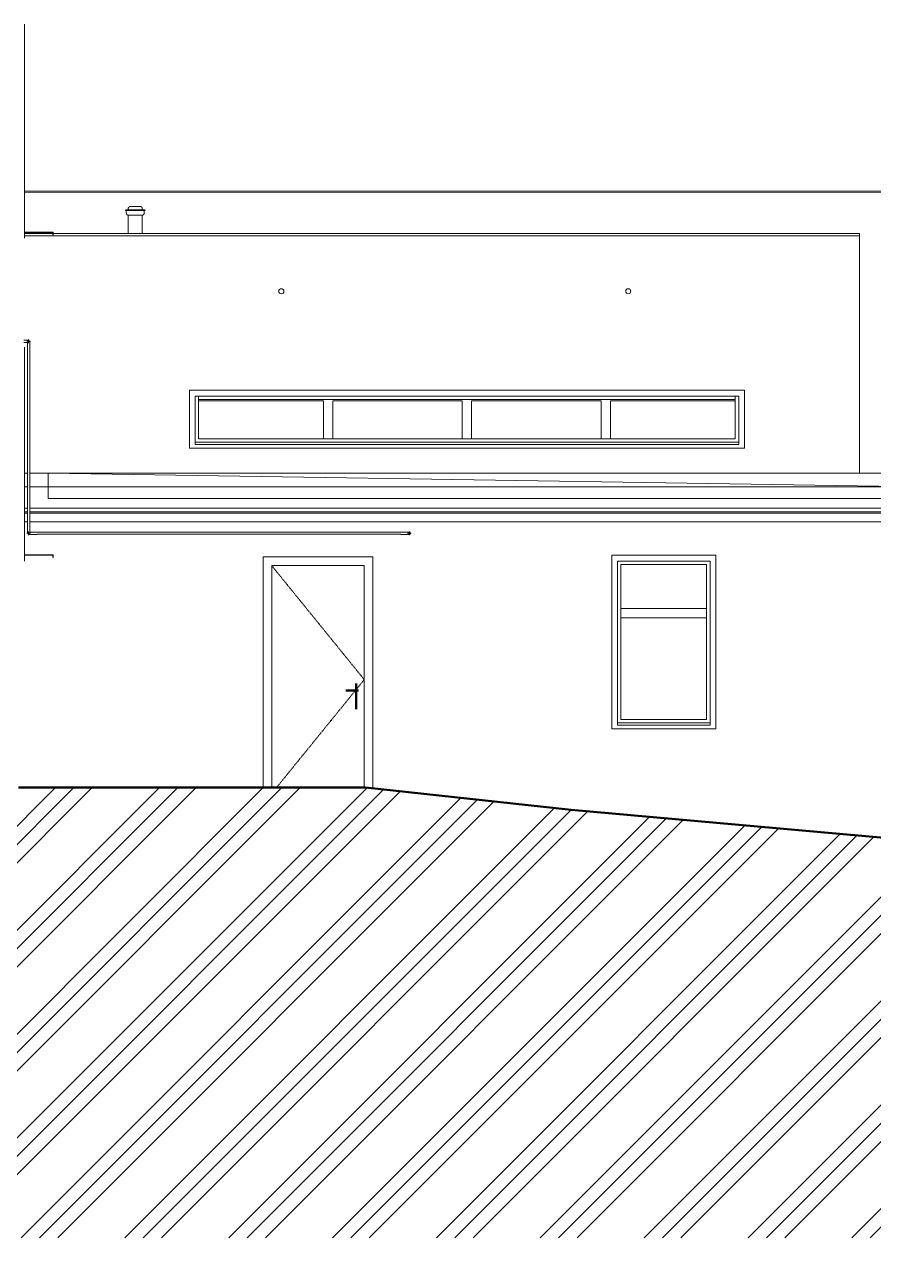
# Model space of a CAD drawing. Header units: millimetres. Extents: x -4051 to 472247, y -45352 to 20466.
# Drawn here: x 41514 to 48860, y -2470 to 8020 of the extents above; entities that cross this region are included whole.
import ezdxf

# ---------------------------------------------------------------- set-up
doc = ezdxf.new("R2010")
doc.units = ezdxf.units.MM
doc.linetypes.add('Čárka', pattern=[6.35, 3.175, -3.175])
for name, color, linetype, lineweight in [('A-DETL-GENF', 92, 'Continuous', 9), ('A-DETL-WIDE', 214, 'Continuous', 50), ('A-DOOR', 31, 'Continuous', 9), ('A-DOOR-FRAM', 31, 'Continuous', 9), ('A-GLAZ', 151, 'Continuous', 9), ('A-ROOF', 132, 'Continuous', 9), ('A-ROOF-OTLN', 132, 'Continuous', 9), ('A-WALL', 113, 'Continuous', 9), ('E-POWR-CNDT', 130, 'Continuous', 9), ('E-POWR-CNTR', 130, 'Continuous', 9), ('E-POWR-DROP', 130, 'Continuous', 9), ('M-HVAC-CDFF', 50, 'Continuous', 9), ('Q-SPCQ', 91, 'Continuous', 9)]:
    doc.layers.add(name, color=color, linetype=linetype, lineweight=lineweight)

# ---------------------------------------------------------------- blocks, each defined once
blk = doc.blocks.new('DVERE_1k_oblozka - DD03_01_800x1970_koupelna-2284058-J-Bourání')
at = {"layer": 'A-DOOR', "linetype": 'Čárka'}
for p, q in [((44454, 2355), (43654, 3340)), ((43695, 1421), (44454, 2355))]:
    blk.add_line(p, q, dxfattribs=at)
at = {"layer": 'A-DOOR', "lineweight": 50}
for p, q in [((44384, 2320), (44384, 2100)), ((44294, 2260), (44404, 2260))]:
    blk.add_line(p, q, dxfattribs=at)
at = {"layer": 'A-DOOR-FRAM'}
for p, q in [((44529, 3415), (43579, 3415)), ((43579, 3415), (43579, 1421)), ((44529, 3415), (44529, 1414)), ((43654, 1421), (43654, 3340)), ((43654, 3340), (44454, 3340)), ((44454, 3340), (44454, 1421))]:
    blk.add_line(p, q, dxfattribs=at)
blk = doc.blocks.new('OKNO_1k_nadsvetlik - OKNO_1k_nadsvetlik_900 x 1500-2284060-J-Bourání')
at = {"layer": 'A-GLAZ'}
for p, q in [((46594, 3430), (46594, 1930)), ((47494, 3430), (46594, 3430)), ((46644, 3380), (47444, 3380)), ((46644, 3380), (46644, 1982)), ((47444, 3380), (47444, 1982)), ((47494, 1930), (47494, 3430)), ((46674, 2010), (46674, 3350)), ((46674, 3350), (47414, 3350)), ((47414, 3350), (47414, 2010)), ((46674, 2970), (47414, 2970)), ((46674, 2970), (46674, 2890)), ((47414, 2890), (47414, 2970)), ((47414, 2890), (46674, 2890)), ((47414, 2010), (46674, 2010)), ((46594, 1930), (47494, 1930))]:
    blk.add_line(p, q, dxfattribs=at)
blk = doc.blocks.new('parapet_ext - parapet_ext-1802020-J-Bourání')
at = {"layer": 'Q-SPCQ'}
for p, q in [((46644, 1960), (46644, 1982)), ((47444, 1982), (46644, 1982)), ((47444, 1960), (46644, 1960)), ((47444, 1982), (47444, 1960))]:
    blk.add_line(p, q, dxfattribs=at)
blk = doc.blocks.new('OKNO_1k_nadsvetlik - OKNO_1k_nadsvetlik_900 x 1850-V4-J-Bourání')
at = {"layer": 'A-GLAZ'}
blk.add_line((41515, 5230), (41515, 3380), dxfattribs=at)
blk = doc.blocks.new('parapet_ext - parapet_ext-V5-J-Bourání')
at = {"layer": 'Q-SPCQ'}
for p, q in [((41764, 3432), (41515, 3432)), ((41515, 3430), (41762, 3430)), ((41762, 3430), (41762, 3410)), ((41762, 3410), (41764, 3410)), ((41764, 3410), (41764, 3432))]:
    blk.add_line(p, q, dxfattribs=at)
blk = doc.blocks.new('OKNO_1k_nadsvetlik - OKNO_1k_nadsvetlik_900 x 1850-1969449-J-Bourání')
at = {"layer": 'A-GLAZ'}
blk.add_line((41515, 8020), (41515, 6170), dxfattribs=at)
blk = doc.blocks.new('OKNO_4k_nadsvetlik - OKNO_4k_nadsvetlik h450-1471530-J-Bourání')
at = {"layer": 'A-GLAZ'}
for p, q in [((47742, 4856), (42942, 4856)), ((42942, 4856), (42942, 4356)), ((47742, 4356), (47742, 4856)), ((42992, 4408), (42992, 4806)), ((42992, 4806), (47692, 4806)), ((43022, 4806), (43022, 4766)), ((43022, 4436), (43022, 4776)), ((43022, 4776), (47662, 4776)), ((43022, 4766), (44102, 4766)), ((44102, 4766), (44102, 4436)), ((44182, 4436), (44182, 4766)), ((44182, 4766), (45302, 4766)), ((45302, 4766), (45302, 4436)), ((45382, 4436), (45382, 4766)), ((45382, 4766), (46502, 4766)), ((46502, 4436), (46502, 4766)), ((46582, 4766), (46582, 4436)), ((46582, 4766), (47662, 4766)), ((47662, 4766), (47662, 4806)), ((47662, 4776), (47662, 4436)), ((47692, 4408), (47692, 4806)), ((47662, 4436), (43022, 4436)), ((44102, 4436), (44182, 4436)), ((45302, 4436), (45382, 4436)), ((46582, 4436), (46502, 4436)), ((42942, 4356), (47742, 4356))]:
    blk.add_line(p, q, dxfattribs=at)
blk = doc.blocks.new('parapet_ext - parapet_ext-1802152-J-Bourání')
at = {"layer": 'Q-SPCQ'}
for p, q in [((42992, 4386), (42992, 4408)), ((47692, 4408), (42992, 4408)), ((47692, 4408), (47692, 4386)), ((47692, 4386), (42992, 4386))]:
    blk.add_line(p, q, dxfattribs=at)
blk = doc.blocks.new('Komín8 - Komín8-2014626-J-Bourání')
at = {"layer": 'M-HVAC-CDFF'}
for p, q in [((42389, 6410), (42559, 6410)), ((42396, 6410), (42396, 6388)), ((42414, 6428), (42414, 6415)), ((42414, 6415), (42417, 6415)), ((42532, 6415), (42534, 6415)), ((42534, 6415), (42534, 6428)), ((42552, 6388), (42552, 6410)), ((42414, 6370), (42414, 6210)), ((42461, 6370), (42414, 6370)), ((42485, 6370), (42462, 6370)), ((42509, 6370), (42488, 6370)), ((42534, 6370), (42512, 6370)), ((42534, 6210), (42534, 6370))]:
    blk.add_line(p, q, dxfattribs=at)
at = {"layer": 'M-HVAC-CDFF', "flags": 128}
for points in [[(42389, 6410), (42389, 6410), (42389, 6410), (42389, 6411), (42389, 6411), (42389, 6411), (42389, 6411), (42389, 6412), (42389, 6412), (42389, 6412), (42390, 6412), (42390, 6412), (42390, 6413), (42390, 6413), (42390, 6413), (42390, 6413), (42390, 6413), (42390, 6413), (42390, 6414), (42391, 6414), (42391, 6414), (42391, 6414), (42391, 6414), (42391, 6414), (42391, 6414), (42392, 6415), (42392, 6415), (42392, 6415), (42392, 6415), (42392, 6415), (42393, 6415), (42393, 6415), (42393, 6415), (42393, 6415), (42393, 6415), (42394, 6415), (42394, 6415), (42394, 6415), (42394, 6415), (42395, 6415), (42395, 6415)], [(42554, 6415), (42554, 6415), (42553, 6415), (42553, 6415), (42553, 6415), (42552, 6415), (42551, 6415), (42551, 6415), (42550, 6415), (42549, 6415), (42547, 6415), (42546, 6415), (42545, 6415), (42543, 6415), (42542, 6415), (42540, 6415), (42538, 6415), (42536, 6415), (42534, 6415), (42532, 6415), (42530, 6415), (42527, 6415), (42525, 6415), (42522, 6415), (42520, 6415), (42517, 6415), (42514, 6415), (42512, 6415), (42509, 6415), (42506, 6415), (42503, 6415), (42500, 6415), (42497, 6415), (42494, 6415), (42491, 6415), (42488, 6415), (42485, 6415), (42481, 6415), (42478, 6415), (42475, 6415), (42472, 6415), (42469, 6415), (42465, 6415), (42462, 6415), (42459, 6415), (42456, 6415), (42453, 6415), (42450, 6415), (42447, 6415), (42444, 6415), (42441, 6415), (42438, 6415), (42435, 6415), (42433, 6415), (42430, 6415), (42427, 6415), (42425, 6415), (42422, 6415), (42420, 6415), (42418, 6415), (42415, 6415), (42413, 6415), (42411, 6415), (42409, 6415), (42408, 6415), (42406, 6415), (42404, 6415), (42403, 6415), (42402, 6415), (42400, 6415), (42399, 6415), (42398, 6415), (42397, 6415), (42397, 6415), (42396, 6415), (42395, 6415), (42395, 6415), (42395, 6415), (42395, 6415), (42395, 6415)], [(42395, 6415), (42395, 6415), (42395, 6415), (42395, 6415), (42396, 6415), (42396, 6415), (42397, 6415), (42398, 6415), (42399, 6415), (42400, 6415), (42401, 6415), (42402, 6415), (42404, 6415), (42405, 6415), (42407, 6415), (42408, 6415), (42410, 6415), (42412, 6415), (42414, 6415)], [(42414, 6428), (42414, 6428), (42414, 6429), (42414, 6430), (42414, 6431), (42414, 6431), (42415, 6432), (42415, 6433), (42415, 6433), (42415, 6434), (42416, 6435), (42416, 6435), (42416, 6436), (42416, 6437), (42417, 6437), (42417, 6438), (42418, 6438), (42418, 6439), (42419, 6439), (42419, 6440), (42420, 6440), (42420, 6441), (42421, 6441), (42421, 6442), (42422, 6442), (42422, 6443), (42423, 6443), (42423, 6443), (42424, 6444), (42425, 6444), (42425, 6444), (42426, 6444), (42427, 6445), (42427, 6445), (42428, 6445), (42429, 6445), (42430, 6445), (42430, 6445), (42431, 6445), (42432, 6445), (42432, 6445)], [(42516, 6445), (42516, 6445), (42516, 6445), (42516, 6445), (42516, 6445), (42516, 6445), (42515, 6445), (42515, 6445), (42514, 6445), (42514, 6445), (42513, 6445), (42512, 6445), (42512, 6445), (42511, 6445), (42510, 6445), (42509, 6445), (42508, 6445), (42507, 6445), (42506, 6445), (42505, 6445), (42504, 6445), (42502, 6445), (42501, 6445), (42500, 6445), (42498, 6445), (42497, 6445), (42496, 6445), (42494, 6445), (42493, 6445), (42491, 6445), (42489, 6445), (42488, 6445), (42486, 6445), (42485, 6445), (42483, 6445), (42481, 6445), (42480, 6445), (42478, 6445), (42476, 6445), (42475, 6445), (42473, 6445), (42471, 6445), (42470, 6445), (42468, 6445), (42466, 6445), (42465, 6445), (42463, 6445), (42461, 6445), (42460, 6445), (42458, 6445), (42457, 6445), (42455, 6445), (42454, 6445), (42452, 6445), (42451, 6445), (42449, 6445), (42448, 6445), (42447, 6445), (42445, 6445), (42444, 6445), (42443, 6445), (42442, 6445), (42441, 6445), (42440, 6445), (42439, 6445), (42438, 6445), (42437, 6445), (42436, 6445), (42436, 6445), (42435, 6445), (42434, 6445), (42434, 6445), (42433, 6445), (42433, 6445), (42433, 6445), (42432, 6445), (42432, 6445), (42432, 6445), (42432, 6445), (42432, 6445)], [(42432, 6445), (42432, 6445), (42432, 6445), (42432, 6445), (42432, 6445), (42433, 6445), (42433, 6445), (42433, 6445), (42434, 6445), (42435, 6445), (42435, 6445), (42436, 6445), (42437, 6445), (42437, 6445), (42438, 6445), (42439, 6445), (42440, 6445), (42441, 6445), (42442, 6445), (42443, 6445), (42445, 6445), (42446, 6445), (42447, 6445), (42449, 6445), (42450, 6445), (42451, 6445), (42453, 6445), (42454, 6445), (42456, 6445), (42457, 6445), (42459, 6445), (42460, 6445), (42462, 6445), (42464, 6445), (42465, 6445), (42467, 6445), (42469, 6445), (42470, 6445), (42472, 6445), (42474, 6445)], [(42485, 6445), (42487, 6445), (42489, 6445), (42490, 6445), (42492, 6445), (42493, 6445), (42495, 6445), (42496, 6445), (42498, 6445), (42499, 6445), (42500, 6445), (42502, 6445), (42503, 6445), (42504, 6445), (42505, 6445), (42506, 6445), (42508, 6445)], [(42510, 6445), (42511, 6445), (42512, 6445), (42513, 6445), (42513, 6445), (42514, 6445), (42515, 6445), (42515, 6445), (42515, 6445), (42516, 6445), (42516, 6445), (42516, 6445), (42516, 6445), (42516, 6445), (42516, 6445)], [(42516, 6445), (42517, 6445), (42518, 6445), (42519, 6445), (42519, 6445), (42520, 6445), (42521, 6445), (42521, 6445), (42522, 6445), (42523, 6444), (42523, 6444), (42524, 6444), (42525, 6443), (42525, 6443), (42526, 6443), (42526, 6442), (42527, 6442), (42528, 6441), (42528, 6441), (42529, 6441), (42529, 6440), (42530, 6440), (42530, 6439), (42531, 6438), (42531, 6438), (42531, 6437), (42532, 6437), (42532, 6436), (42532, 6435), (42533, 6435), (42533, 6434), (42533, 6433), (42533, 6433), (42534, 6432), (42534, 6431), (42534, 6431), (42534, 6430), (42534, 6429), (42534, 6429), (42534, 6428), (42534, 6428)], [(42535, 6415), (42537, 6415), (42539, 6415), (42541, 6415), (42542, 6415), (42544, 6415), (42545, 6415), (42547, 6415), (42548, 6415), (42549, 6415), (42550, 6415), (42551, 6415), (42552, 6415), (42552, 6415), (42553, 6415), (42553, 6415), (42554, 6415), (42554, 6415), (42554, 6415)], [(42554, 6415), (42554, 6415), (42554, 6415), (42554, 6415), (42555, 6415), (42555, 6415), (42555, 6415), (42555, 6415), (42555, 6415), (42556, 6415), (42556, 6415), (42556, 6415), (42556, 6415), (42556, 6415), (42557, 6415), (42557, 6414), (42557, 6414), (42557, 6414), (42557, 6414), (42557, 6414), (42558, 6414), (42558, 6414), (42558, 6413), (42558, 6413), (42558, 6413), (42558, 6413), (42558, 6413), (42559, 6413), (42559, 6412), (42559, 6412), (42559, 6412), (42559, 6412), (42559, 6412), (42559, 6411), (42559, 6411), (42559, 6411), (42559, 6411), (42559, 6410), (42559, 6410), (42559, 6410), (42559, 6410)], [(42414, 6370), (42413, 6370), (42413, 6370), (42412, 6370), (42411, 6370), (42411, 6370), (42410, 6371), (42409, 6371), (42409, 6371), (42408, 6371), (42407, 6371), (42407, 6372), (42406, 6372), (42405, 6372), (42405, 6373), (42404, 6373), (42404, 6373), (42403, 6374), (42402, 6374), (42402, 6375), (42401, 6375), (42401, 6376), (42401, 6376), (42400, 6377), (42400, 6378), (42399, 6378), (42399, 6379), (42399, 6379), (42398, 6380), (42398, 6381), (42398, 6381), (42397, 6382), (42397, 6383), (42397, 6383), (42397, 6384), (42397, 6385), (42397, 6385), (42397, 6386), (42396, 6387), (42396, 6387), (42396, 6388)], [(42414, 6370), (42414, 6370), (42414, 6370), (42415, 6370), (42415, 6370), (42415, 6370), (42416, 6370), (42416, 6370), (42417, 6370), (42418, 6370), (42419, 6370), (42420, 6370), (42421, 6370), (42422, 6370), (42423, 6370), (42425, 6370), (42426, 6370), (42427, 6370), (42429, 6370), (42431, 6370), (42432, 6370), (42434, 6370), (42436, 6370), (42438, 6370), (42440, 6370), (42442, 6370), (42444, 6370), (42446, 6370), (42448, 6370), (42450, 6370), (42452, 6370), (42455, 6370), (42457, 6370), (42459, 6370), (42462, 6370), (42464, 6370), (42466, 6370), (42469, 6370), (42471, 6370), (42473, 6370), (42476, 6370), (42478, 6370), (42481, 6370), (42483, 6370), (42485, 6370), (42488, 6370), (42490, 6370), (42492, 6370), (42495, 6370), (42497, 6370), (42499, 6370), (42501, 6370), (42503, 6370), (42505, 6370), (42507, 6370), (42509, 6370), (42511, 6370), (42513, 6370), (42515, 6370), (42517, 6370), (42518, 6370), (42520, 6370), (42521, 6370), (42523, 6370), (42524, 6370), (42526, 6370), (42527, 6370), (42528, 6370), (42529, 6370), (42530, 6370), (42531, 6370), (42531, 6370), (42532, 6370), (42533, 6370), (42533, 6370), (42534, 6370), (42534, 6370), (42534, 6370), (42534, 6370), (42534, 6370)], [(42419, 6370), (42418, 6370), (42418, 6370), (42417, 6370), (42416, 6370), (42416, 6370), (42415, 6370), (42415, 6370), (42414, 6370), (42414, 6370), (42414, 6370), (42414, 6370)], [(42534, 6370), (42534, 6370), (42534, 6370), (42534, 6370), (42533, 6370), (42533, 6370), (42532, 6370), (42532, 6370), (42531, 6370), (42530, 6370), (42529, 6370), (42528, 6370)], [(42552, 6388), (42552, 6387), (42552, 6386), (42552, 6386), (42552, 6385), (42551, 6384), (42551, 6383), (42551, 6383), (42551, 6382), (42551, 6381), (42550, 6381), (42550, 6380), (42550, 6380), (42549, 6379), (42549, 6378), (42549, 6378), (42548, 6377), (42548, 6377), (42547, 6376), (42547, 6375), (42546, 6375), (42546, 6375), (42545, 6374), (42545, 6374), (42544, 6373), (42544, 6373), (42543, 6372), (42542, 6372), (42542, 6372), (42541, 6371), (42541, 6371), (42540, 6371), (42539, 6371), (42539, 6371), (42538, 6370), (42537, 6370), (42536, 6370), (42536, 6370), (42535, 6370), (42534, 6370), (42534, 6370)]]:
    blk.add_lwpolyline(points, dxfattribs=at)

msp = doc.modelspace()

# ---------------------------------------------------------------- hatches: boundary and pattern name
at = {"layer": 'A-DETL-GENF'}
h = msp.add_hatch(dxfattribs=at)
h.set_pattern_fill('FP_3', style=0, pattern_type=2)
h.set_pattern_definition([(45, (-21440.8, 0), (-449.0128, 449.0128), []), (45, (-21282.05, 0), (0, 898.0256), []), (45, (-21599.55, 0), (0, 898.0256), [])])
h.paths.add_polyline_path([(99859, -2470), (99859, 330), (83591, 330), (83591, 530), (77391, 530), (77391, 782), (72341, 870), (72341, 497), (53409, 497), (53409, 697), (51209, 697), (50735, 826), (46244, 1230), (44465, 1421), (41465, 1421), (41108, 1779), (27208, 1779), (22510, 1943), (17506, 2030), (2140, 2030), (1361, 2114), (-1379, 2114), (-1379, 2274), (-4051, 1927), (-4051, -2470), (99312, -2470)])
at = {"layer": 'E-POWR-DROP'}
for points in [[(41554, 5271), (41559, 5276), (41560, 5278), (41560, 5282), (41556, 5288), (41549, 5289), (41545, 5286), (41543, 5280), (41545, 5274), (41547, 5272), (41552, 5272)], [(41554, 3611), (41559, 3616), (41560, 3618), (41560, 3622), (41556, 3628), (41549, 3629), (41545, 3626), (41543, 3620), (41545, 3614), (41547, 3612), (41552, 3612)], [(44846, 3611), (44851, 3616), (44852, 3618), (44852, 3622), (44847, 3628), (44841, 3629), (44837, 3626), (44835, 3620), (44837, 3614), (44839, 3612), (44844, 3612)]]:
    msp.add_hatch(color=256, dxfattribs=at).paths.add_polyline_path(points)

# ---------------------------------------------------------------- linework, layer by layer
at = {"layer": 'A-DETL-WIDE'}
for p, q in [((44465, 1421), (41465, 1421)), ((46244, 1230), (44465, 1421)), ((50735, 826), (46244, 1230))]:
    msp.add_line(p, q, dxfattribs=at)
at = {"layer": 'A-ROOF', "color": 41}
for p, q in [((41515, 6210), (41762, 6210)), ((48737, 6190), (41515, 6190)), ((41764, 6210), (48737, 6210)), ((48737, 6190), (48737, 6210)), ((41515, 4140), (41543, 4140)), ((41560, 4140), (41722, 4140))]:
    msp.add_line(p, q, dxfattribs=at)
at = {"layer": 'A-ROOF'}
for p, q in [((41722, 3920), (41722, 4140)), ((41722, 4140), (53453, 4140)), ((50387, 4020), (41722, 4020)), ((41722, 3920), (50387, 3920))]:
    msp.add_line(p, q, dxfattribs=at)
at = {"layer": 'A-ROOF', "lineweight": 18}
msp.add_line((49416, 4020), (41722, 4140), dxfattribs=at)
at = {"layer": 'A-ROOF-OTLN', "color": 41}
for p, q in [((41515, 4020), (41543, 4020)), ((41561, 4020), (41722, 4020)), ((41543, 3836), (41515, 3836)), ((41543, 3806), (41515, 3806)), ((41515, 3794), (41543, 3794)), ((50500, 3836), (41561, 3836)), ((50548, 3806), (41561, 3806)), ((41561, 3794), (50412, 3794)), ((41515, 3719), (41543, 3719)), ((41561, 3719), (50419, 3719))]:
    msp.add_line(p, q, dxfattribs=at)
at = {"layer": 'A-WALL'}
msp.add_line((48737, 4140), (48737, 6190), dxfattribs=at)
for centre, start, end in [((43737, 5712), 0, 180), ((43737, 5712), 180, 0), ((46737, 5712), 0, 180), ((46737, 5712), 180, 0)]:
    msp.add_arc(centre, 22, start, end, dxfattribs=at)
at = {"layer": 'E-POWR-CNDT', "color": 41}
for p, q in [((53452, 6577), (41515, 6580)), ((41515, 6570), (53452, 6567))]:
    msp.add_line(p, q, dxfattribs=at)
at = {"layer": 'E-POWR-CNDT'}
for p, q in [((41547, 5290), (41510, 5290)), ((41510, 5270), (41547, 5270)), ((41542, 5260), (41542, 5205)), ((41562, 5205), (41562, 5260)), ((41543, 5205), (41543, 3695)), ((41561, 3695), (41561, 5205)), ((41542, 3695), (41542, 3640)), ((41562, 3640), (41562, 3695)), ((41626, 3630), (41572, 3630)), ((41572, 3610), (41626, 3610)), ((44769, 3629), (41626, 3629)), ((41626, 3611), (44769, 3611)), ((44824, 3630), (44769, 3630)), ((44769, 3610), (44824, 3610))]:
    msp.add_line(p, q, dxfattribs=at)
at = {"layer": 'E-POWR-CNDT', "flags": 128}
for points in [[(41542, 5260), (41542, 5261), (41542, 5262), (41542, 5262), (41542, 5263), (41542, 5264), (41542, 5265), (41542, 5266), (41542, 5266), (41542, 5267), (41542, 5268), (41542, 5269), (41542, 5269), (41542, 5270)], [(41552, 5290), (41552, 5290), (41552, 5290), (41551, 5290), (41551, 5290), (41551, 5290), (41551, 5290), (41551, 5290), (41551, 5290), (41550, 5290), (41550, 5290), (41550, 5290), (41549, 5290), (41549, 5290), (41549, 5290), (41548, 5290), (41548, 5290), (41547, 5290), (41547, 5290), (41547, 5290)], [(41547, 5270), (41547, 5270), (41548, 5270), (41548, 5270), (41548, 5270), (41549, 5270), (41549, 5270), (41550, 5270), (41550, 5270), (41550, 5270), (41551, 5270), (41551, 5270), (41551, 5270), (41551, 5270), (41551, 5270), (41551, 5270), (41552, 5270), (41552, 5270), (41552, 5270)], [(41552, 5290), (41553, 5290), (41553, 5290), (41554, 5290), (41554, 5290), (41554, 5290), (41555, 5290), (41555, 5289), (41555, 5289), (41556, 5289), (41556, 5289), (41557, 5289)], [(41561, 5284), (41561, 5283), (41561, 5283), (41561, 5282), (41561, 5282), (41561, 5282), (41562, 5281)], [(41562, 5279), (41562, 5279), (41562, 5278), (41562, 5278), (41562, 5278), (41562, 5277), (41562, 5277), (41562, 5277), (41562, 5276), (41562, 5276), (41562, 5275), (41562, 5274), (41562, 5274), (41562, 5273), (41562, 5273), (41562, 5272), (41562, 5271), (41562, 5271), (41562, 5270), (41562, 5269), (41562, 5269), (41562, 5268), (41562, 5267), (41562, 5266), (41562, 5266), (41562, 5265), (41562, 5264), (41562, 5263), (41562, 5263), (41562, 5262), (41562, 5261), (41562, 5260), (41562, 5260)], [(41542, 3640), (41542, 3639), (41542, 3638), (41542, 3638), (41542, 3637), (41542, 3636), (41542, 3635), (41542, 3634), (41542, 3634), (41542, 3633), (41542, 3632), (41542, 3631), (41542, 3631), (41542, 3630), (41542, 3629), (41542, 3629), (41542, 3628), (41542, 3627), (41542, 3627), (41542, 3626), (41542, 3626), (41542, 3625), (41542, 3625), (41542, 3624), (41542, 3624), (41542, 3623), (41542, 3623), (41542, 3622), (41542, 3622), (41542, 3622), (41542, 3621), (41542, 3621), (41542, 3621), (41542, 3621), (41542, 3620), (41542, 3620), (41542, 3620), (41542, 3620), (41542, 3620), (41542, 3620)], [(41542, 3620), (41542, 3621), (41542, 3621), (41542, 3622), (41542, 3622), (41542, 3622)], [(41550, 3610), (41550, 3610), (41550, 3610), (41549, 3610), (41549, 3610), (41548, 3610), (41548, 3611), (41548, 3611)], [(41572, 3610), (41571, 3610), (41570, 3610), (41569, 3610), (41568, 3610), (41568, 3610), (41567, 3610), (41566, 3610), (41565, 3610), (41565, 3610), (41564, 3610), (41563, 3610), (41562, 3610), (41562, 3610), (41561, 3610), (41560, 3610), (41560, 3610), (41559, 3610), (41558, 3610), (41558, 3610), (41557, 3610), (41557, 3610), (41556, 3610), (41556, 3610), (41555, 3610), (41555, 3610), (41554, 3610), (41554, 3610)], [(41561, 3630), (41562, 3630), (41563, 3630), (41564, 3630), (41564, 3630), (41565, 3630), (41566, 3630), (41567, 3630), (41567, 3630), (41568, 3630), (41569, 3630), (41570, 3630), (41571, 3630), (41571, 3630), (41572, 3630)], [(41562, 3620), (41562, 3620), (41562, 3620), (41562, 3620), (41562, 3620), (41562, 3620), (41562, 3621), (41562, 3621), (41562, 3621), (41562, 3621), (41562, 3622), (41562, 3622), (41562, 3622), (41562, 3623), (41562, 3623), (41562, 3623), (41562, 3624), (41562, 3624), (41562, 3625), (41562, 3626), (41562, 3626), (41562, 3627), (41562, 3627), (41562, 3628), (41562, 3629), (41562, 3629), (41562, 3630), (41562, 3631), (41562, 3631), (41562, 3632), (41562, 3633), (41562, 3634), (41562, 3634), (41562, 3635), (41562, 3636), (41562, 3637), (41562, 3637), (41562, 3638), (41562, 3639), (41562, 3640), (41562, 3640)], [(44824, 3630), (44824, 3630), (44825, 3630), (44826, 3630), (44827, 3630), (44828, 3630), (44828, 3630), (44829, 3630), (44830, 3630), (44831, 3630), (44831, 3630), (44832, 3630), (44833, 3630), (44834, 3630), (44834, 3630), (44835, 3630), (44836, 3630), (44836, 3630), (44837, 3630), (44837, 3630), (44838, 3630), (44839, 3630), (44839, 3630), (44840, 3630), (44840, 3630), (44841, 3630), (44841, 3630)], [(44841, 3610), (44841, 3610), (44840, 3610), (44840, 3610), (44839, 3610), (44839, 3610), (44838, 3610), (44838, 3610), (44837, 3610), (44836, 3610), (44836, 3610), (44835, 3610), (44834, 3610), (44834, 3610), (44833, 3610), (44832, 3610), (44832, 3610), (44831, 3610), (44830, 3610), (44829, 3610), (44829, 3610), (44828, 3610), (44827, 3610), (44826, 3610), (44825, 3610), (44825, 3610), (44824, 3610), (44824, 3610)], [(44844, 3630), (44844, 3630), (44845, 3630), (44845, 3630), (44846, 3630), (44846, 3630), (44846, 3630), (44847, 3630), (44847, 3629), (44848, 3629), (44848, 3629), (44848, 3629), (44849, 3629), (44849, 3628), (44849, 3628), (44850, 3628), (44850, 3628), (44850, 3628)], [(44847, 3611), (44847, 3611), (44847, 3611), (44847, 3610), (44846, 3610), (44846, 3610), (44845, 3610), (44845, 3610)], [(44851, 3614), (44851, 3613), (44851, 3613), (44851, 3613), (44850, 3613), (44850, 3612), (44850, 3612)], [(44852, 3626), (44852, 3626), (44852, 3625), (44852, 3625), (44853, 3625), (44853, 3624), (44853, 3624)], [(44853, 3622), (44853, 3622), (44854, 3622), (44854, 3621), (44854, 3621), (44854, 3621), (44854, 3620), (44854, 3620)], [(44854, 3620), (44854, 3620), (44854, 3619), (44854, 3619), (44854, 3618), (44854, 3618), (44853, 3618), (44853, 3617), (44853, 3617), (44853, 3616), (44853, 3616), (44853, 3616), (44853, 3615)]]:
    msp.add_lwpolyline(points, dxfattribs=at)
at = {"layer": 'E-POWR-CNTR'}
for p, q in [((41536, 5280), (41568, 5280)), ((41552, 5264), (41552, 5296)), ((41536, 3620), (41568, 3620)), ((41552, 3604), (41552, 3636)), ((44828, 3620), (44860, 3620)), ((44844, 3604), (44844, 3636))]:
    msp.add_line(p, q, dxfattribs=at)

# ---------------------------------------------------------------- block references
at = {"layer": 'A-DOOR', "linetype": 'Čárka'}
msp.add_blockref('DVERE_1k_oblozka - DD03_01_800x1970_koupelna-2284058-J-Bourání', (0, 0), dxfattribs=at)
at = {"layer": 'A-GLAZ'}
for name in ['OKNO_1k_nadsvetlik - OKNO_1k_nadsvetlik_900 x 1850-1969449-J-Bourání', 'OKNO_1k_nadsvetlik - OKNO_1k_nadsvetlik_900 x 1850-V4-J-Bourání', 'OKNO_4k_nadsvetlik - OKNO_4k_nadsvetlik h450-1471530-J-Bourání', 'OKNO_1k_nadsvetlik - OKNO_1k_nadsvetlik_900 x 1500-2284060-J-Bourání']:
    msp.add_blockref(name, (0, 0), dxfattribs=at)
at = {"layer": 'M-HVAC-CDFF'}
msp.add_blockref('Komín8 - Komín8-2014626-J-Bourání', (0, 0), dxfattribs=at)
at = {"layer": 'Q-SPCQ'}
for name, p in [('parapet_ext - parapet_ext-V5-J-Bourání', (0, 2790)), ('parapet_ext - parapet_ext-1802152-J-Bourání', (0, 0)), ('parapet_ext - parapet_ext-V5-J-Bourání', (0, 0)), ('parapet_ext - parapet_ext-1802020-J-Bourání', (0, 0))]:
    msp.add_blockref(name, p, dxfattribs=at)

doc.saveas('drawing.dxf')
